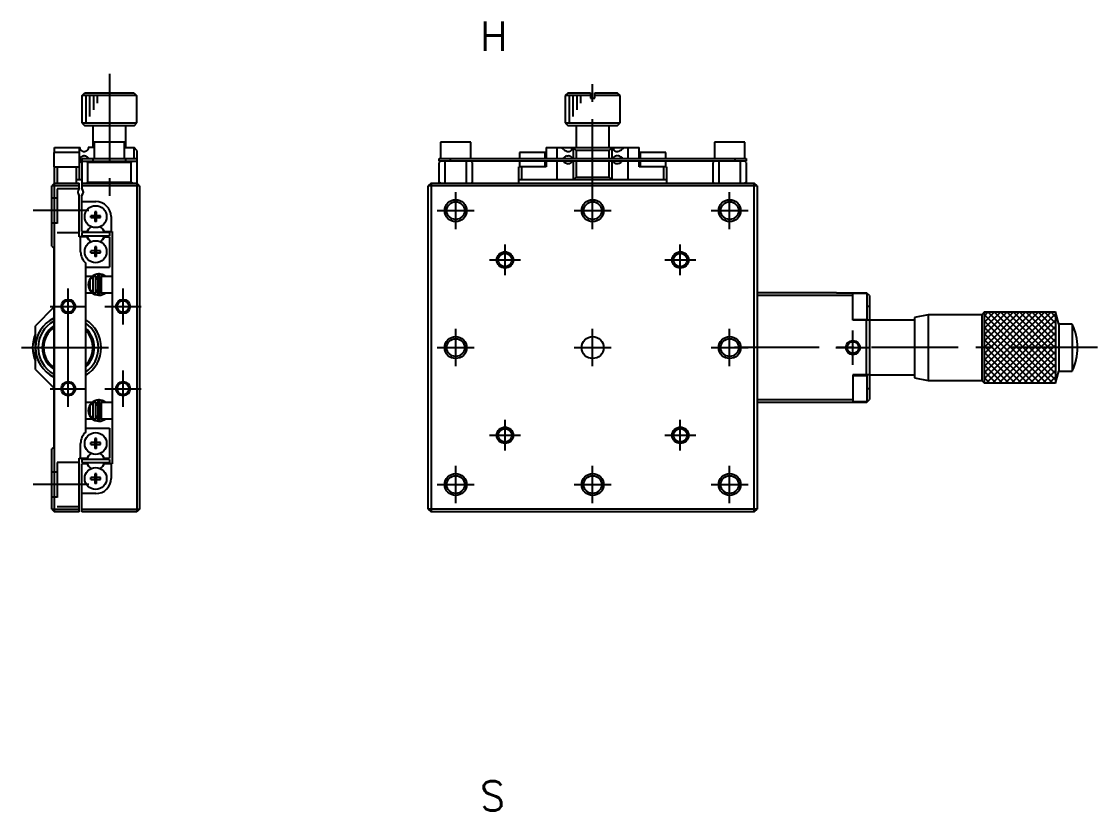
# Model space of a CAD drawing. Extents: x -2 to 452, y -8 to 300.
# Drawn here: x -2 to 194.3, y 156.2 to 300.2 of the extents above; entities that cross this region are included whole.
import ezdxf

# ---------------------------------------------------------------- set-up
doc = ezdxf.new("R2010")
doc.units = 0
doc.header["$LTSCALE"] = 0.5
doc.linetypes.add('CENTER', pattern=[50.8, 31.75, -6.35, 6.35, -6.35])
doc.linetypes.add('DASHED', pattern=[19.05, 12.7, -6.35])
for name, color, linetype in [('MSM_CENTER', 1, 'CENTER'), ('MSM_CONTINUOUS', 7, 'CONTINUOUS'), ('MSM_DASHED', 4, 'DASHED'), ('MSM_NARROW', 5, 'CONTINUOUS'), ('MSM_PART_NUMBER', 7, 'CONTINUOUS')]:
    doc.layers.add(name, color=color, linetype=linetype)
doc.styles.get("Standard").update_dxf_attribs({"font": 'txt.shx', "height": 3, "bigfont": 'bigfont.shx'})

msp = doc.modelspace()

# ---------------------------------------------------------------- linework, layer by layer
at = {"layer": 'MSM_CENTER'}
for p, q in [((102.21, 266.5), (102.21, 291.17)), ((14, 290.62), (14, 266.55)), ((77.21, 262.27), (77.21, 269.07)), ((102.21, 262.27), (102.21, 269.07)), ((127.21, 262.27), (127.21, 269.07)), ((10.23, 265.67), (0.1, 265.67)), ((73.81, 265.67), (80.61, 265.67)), ((98.81, 265.67), (105.61, 265.67)), ((123.81, 265.67), (130.61, 265.67)), ((86.21, 253.87), (86.21, 259.47)), ((118.21, 253.87), (118.21, 259.47)), ((83.41, 256.67), (89.01, 256.67)), ((115.41, 256.67), (121.01, 256.67)), ((6.5, 244.87), (6.5, 251.47)), ((16.5, 244.87), (16.5, 251.47)), ((3.2, 248.17), (9.8, 248.17)), ((6.5, 232.13), (6.5, 249.2)), ((13.2, 248.17), (19.8, 248.17)), ((77.21, 237.27), (77.21, 244.07)), ((102.21, 237.27), (102.21, 244.07)), ((127.21, 237.27), (127.21, 244.07)), ((149.71, 237.53), (149.71, 243.8)), ((-2.03, 240.67), (15.03, 240.67)), ((73.81, 240.67), (80.61, 240.67)), ((98.81, 240.67), (105.61, 240.67)), ((123.81, 240.67), (130.61, 240.67)), ((194.35, 240.67), (128.08, 240.67)), ((146.58, 240.67), (152.85, 240.67)), ((6.5, 229.87), (6.5, 236.47)), ((16.5, 229.87), (16.5, 236.47)), ((3.2, 233.17), (9.8, 233.17)), ((13.2, 233.17), (19.8, 233.17)), ((86.21, 221.87), (86.21, 227.47)), ((118.21, 221.87), (118.21, 227.47)), ((83.41, 224.67), (89.01, 224.67)), ((115.41, 224.67), (121.01, 224.67)), ((77.21, 212.27), (77.21, 219.07)), ((102.21, 212.27), (102.21, 219.07)), ((127.21, 212.27), (127.21, 219.07)), ((10.23, 215.67), (0.1, 215.67)), ((73.81, 215.67), (80.61, 215.67)), ((98.81, 215.67), (105.61, 215.67)), ((123.81, 215.67), (130.61, 215.67))]:
    msp.add_line(p, q, dxfattribs=at)
at = {"layer": 'MSM_CONTINUOUS'}
for p, q in [((9.02, 286.67), (9.52, 287.17)), ((9.52, 287.17), (18.48, 287.17)), ((18.48, 287.17), (18.98, 286.67)), ((97.71, 287.17), (97.21, 286.67)), ((97.71, 287.17), (101.81, 287.17)), ((101.81, 287.17), (101.81, 286.17)), ((102.61, 286.17), (102.61, 287.17)), ((102.61, 287.17), (106.71, 287.17)), ((107.21, 286.67), (106.71, 287.17)), ((9, 286.17), (9, 281.67)), ((9, 286.17), (9.02, 286.17)), ((9.02, 286.17), (9.02, 286.67)), ((18.98, 286.67), (9.02, 286.67)), ((18.98, 286.67), (18.98, 286.17)), ((18.98, 286.17), (19, 286.17)), ((19, 281.67), (19, 286.17)), ((97.21, 286.67), (97.21, 281.67)), ((101.81, 286.67), (97.21, 286.67)), ((101.81, 286.17), (102.61, 286.17)), ((107.21, 286.67), (102.61, 286.67)), ((107.21, 281.67), (107.21, 286.67)), ((9, 281.67), (19, 281.67)), ((9, 281.67), (9.5, 281.17)), ((18.5, 281.17), (9.5, 281.17)), ((11, 281.17), (11, 277.17)), ((17, 277.17), (17, 281.17)), ((18.5, 281.17), (19, 281.67)), ((97.21, 281.67), (107.21, 281.67)), ((97.21, 281.67), (97.71, 281.17)), ((106.71, 281.17), (97.71, 281.17)), ((99.21, 281.17), (99.21, 277.17)), ((105.21, 277.17), (105.21, 281.17)), ((106.71, 281.17), (107.21, 281.67)), ((4, 277.17), (8.65, 277.17)), ((4, 276.27), (4, 277.17)), ((8.5, 277.17), (8.5, 276.27)), ((8.65, 277.15), (8.65, 277.17)), ((8.65, 277.14), (8.65, 277.15)), ((8.65, 277.13), (8.65, 277.14)), ((8.65, 277.12), (8.65, 277.13)), ((8.65, 277.11), (8.65, 277.12)), ((8.65, 277.09), (8.65, 277.11)), ((8.66, 277.07), (8.65, 277.09)), ((8.66, 277.06), (8.66, 277.07)), ((8.66, 277.05), (8.66, 277.06)), ((8.66, 277.03), (8.66, 277.05)), ((8.66, 277.02), (8.66, 277.03)), ((8.67, 276.99), (8.66, 277.02)), ((8.68, 276.96), (8.67, 276.99)), ((8.69, 276.94), (8.68, 276.96)), ((8.69, 276.91), (8.69, 276.94)), ((8.7, 276.89), (8.69, 276.91)), ((10.11, 276.91), (10.1, 276.89)), ((10.12, 276.94), (10.11, 276.91)), ((10.13, 277), (10.12, 276.97)), ((10.12, 276.97), (10.12, 276.94)), ((10.14, 277.03), (10.13, 277)), ((10.15, 277.08), (10.14, 277.05)), ((10.14, 277.05), (10.14, 277.03)), ((11.25, 277.17), (10.15, 277.17)), ((10.15, 277.17), (10.15, 277.14)), ((10.15, 277.14), (10.15, 277.11)), ((10.15, 277.11), (10.15, 277.08)), ((16.75, 278.17), (11.25, 278.17)), ((11.25, 278.17), (11.25, 275.17)), ((16.75, 275.17), (16.75, 278.17)), ((16.75, 277.17), (18.5, 277.17)), ((18.5, 275.17), (18.5, 277.17)), ((19, 276.67), (18.5, 277.17)), ((79.96, 278.17), (74.46, 278.17)), ((74.46, 278.17), (74.46, 275.17)), ((79.96, 275.17), (79.96, 278.17)), ((93.71, 277.17), (93.71, 275.17)), ((93.71, 277.17), (110.71, 277.17)), ((95.71, 275.17), (95.71, 277.17)), ((96.66, 277.12), (96.65, 277.17)), ((96.71, 276.99), (96.66, 277.12)), ((96.82, 276.87), (96.71, 276.99)), ((98.37, 276.91), (98.36, 276.89)), ((98.38, 276.97), (98.37, 276.94)), ((98.37, 276.94), (98.37, 276.91)), ((98.39, 277.03), (98.38, 277)), ((98.38, 277), (98.38, 276.97)), ((98.39, 277.17), (98.39, 277.14)), ((98.39, 277.14), (98.39, 277.11)), ((98.39, 277.11), (98.39, 277.08)), ((98.39, 277.08), (98.39, 277.05)), ((98.39, 277.05), (98.39, 277.03)), ((98.71, 275.17), (98.71, 277.17)), ((99.21, 276.67), (98.71, 277.17)), ((105.71, 277.17), (105.21, 276.67)), ((105.71, 277.17), (105.71, 275.17)), ((106.03, 277.13), (106.03, 277.17)), ((106.04, 277.1), (106.03, 277.13)), ((106.04, 277.06), (106.04, 277.1)), ((106.04, 277.03), (106.04, 277.06)), ((106.04, 277), (106.04, 277.03)), ((106.05, 276.97), (106.04, 277)), ((106.05, 276.94), (106.05, 276.97)), ((106.06, 276.91), (106.05, 276.94)), ((106.06, 276.88), (106.06, 276.91)), ((107.74, 277.03), (107.64, 276.9)), ((107.78, 277.17), (107.74, 277.03)), ((108.71, 275.17), (108.71, 277.17)), ((110.71, 275.17), (110.71, 277.17)), ((129.96, 278.17), (124.46, 278.17)), ((124.46, 278.17), (124.46, 275.17)), ((129.96, 275.17), (129.96, 278.17)), ((8.55, 276.27), (3.85, 276.27)), ((3.85, 276.27), (3.85, 273.67)), ((8.55, 273.67), (8.55, 276.27)), ((8.65, 275.04), (8.66, 275.06)), ((8.65, 275.03), (8.65, 275.04)), ((8.65, 275.02), (8.65, 275.03)), ((8.65, 275.01), (8.65, 275.02)), ((8.65, 275), (8.65, 275.01)), ((8.65, 274.99), (8.65, 275)), ((8.65, 274.98), (8.65, 274.99)), ((8.65, 274.97), (8.65, 274.98)), ((8.65, 274.96), (8.65, 274.97)), ((8.65, 274.95), (8.65, 274.96)), ((8.65, 274.94), (8.65, 274.95)), ((8.65, 274.93), (8.65, 274.94)), ((8.66, 275.11), (8.67, 275.13)), ((8.66, 275.09), (8.66, 275.11)), ((8.66, 275.08), (8.66, 275.09)), ((8.66, 275.07), (8.66, 275.08)), ((8.66, 275.06), (8.66, 275.07)), ((8.67, 275.14), (8.68, 275.17)), ((8.67, 275.13), (8.67, 275.14)), ((8.68, 275.17), (8.69, 275.2)), ((8.69, 275.22), (8.7, 275.25)), ((8.69, 275.2), (8.69, 275.22)), ((8.71, 276.87), (8.7, 276.89)), ((8.7, 275.25), (8.71, 275.27)), ((8.73, 276.83), (8.71, 276.87)), ((8.71, 275.27), (8.72, 275.29)), ((8.72, 275.29), (8.75, 275.34)), ((8.75, 276.79), (8.73, 276.83)), ((8.78, 276.75), (8.75, 276.79)), ((8.75, 275.34), (8.78, 275.39)), ((8.81, 276.71), (8.78, 276.75)), ((8.78, 275.39), (8.81, 275.43)), ((8.84, 276.67), (8.81, 276.71)), ((8.81, 275.43), (8.85, 275.47)), ((8.88, 276.63), (8.84, 276.67)), ((8.85, 275.47), (8.88, 275.51)), ((8.91, 276.6), (8.88, 276.63)), ((8.88, 275.51), (8.92, 275.54)), ((8.95, 276.56), (8.91, 276.6)), ((8.92, 275.54), (8.97, 275.58)), ((8.99, 276.54), (8.95, 276.56)), ((8.97, 275.58), (9.02, 275.61)), ((9.04, 276.51), (8.99, 276.54)), ((9, 275.17), (9, 269.73)), ((9, 275.17), (19, 275.17)), ((9.02, 275.61), (9.07, 275.64)), ((9.08, 276.49), (9.04, 276.51)), ((9.07, 275.64), (9.11, 275.66)), ((9.13, 276.47), (9.08, 276.49)), ((9.11, 275.66), (9.15, 275.68)), ((9.18, 276.45), (9.13, 276.47)), ((9.15, 275.68), (9.2, 275.69)), ((9.24, 276.43), (9.18, 276.45)), ((9.2, 275.69), (9.25, 275.7)), ((9.28, 276.43), (9.24, 276.43)), ((9.25, 275.7), (9.29, 275.71)), ((9.32, 276.42), (9.28, 276.43)), ((9.29, 275.71), (9.34, 275.71)), ((9.36, 276.42), (9.32, 276.42)), ((9.34, 275.71), (9.39, 275.72)), ((9.41, 276.42), (9.36, 276.42)), ((9.39, 275.72), (9.44, 275.72)), ((9.45, 276.42), (9.41, 276.42)), ((9.44, 275.72), (9.49, 275.71)), ((9.5, 276.42), (9.45, 276.42)), ((9.49, 275.71), (9.54, 275.7)), ((9.55, 276.43), (9.5, 276.42)), ((9.54, 275.7), (9.58, 275.7)), ((9.58, 276.44), (9.55, 276.43)), ((9.61, 276.45), (9.58, 276.44)), ((9.58, 275.7), (9.62, 275.68)), ((9.65, 276.46), (9.61, 276.45)), ((9.62, 275.68), (9.66, 275.67)), ((9.68, 276.47), (9.65, 276.46)), ((9.66, 275.67), (9.69, 275.66)), ((9.72, 276.49), (9.68, 276.47)), ((9.69, 275.66), (9.72, 275.65)), ((9.75, 276.5), (9.72, 276.49)), ((9.72, 275.65), (9.75, 275.63)), ((9.78, 276.52), (9.75, 276.5)), ((9.75, 275.63), (9.78, 275.61)), ((9.81, 276.54), (9.78, 276.52)), ((9.78, 275.61), (9.81, 275.6)), ((9.84, 276.56), (9.81, 276.54)), ((9.81, 275.6), (9.83, 275.58)), ((9.83, 275.58), (9.85, 275.56)), ((9.87, 276.58), (9.84, 276.56)), ((9.85, 275.56), (9.88, 275.55)), ((9.9, 276.61), (9.87, 276.58)), ((9.88, 275.55), (9.9, 275.53)), ((9.92, 276.63), (9.9, 276.61)), ((9.9, 275.53), (9.92, 275.51)), ((9.95, 276.66), (9.92, 276.63)), ((9.92, 275.51), (9.94, 275.48)), ((9.94, 275.48), (9.96, 275.46)), ((9.97, 276.68), (9.95, 276.66)), ((9.96, 275.46), (9.98, 275.44)), ((10, 276.71), (9.97, 276.68)), ((9.98, 275.44), (10, 275.41)), ((10.02, 276.74), (10, 276.71)), ((10, 275.41), (10.02, 275.39)), ((10.03, 276.76), (10.02, 276.74)), ((10.02, 275.39), (10.04, 275.36)), ((10.05, 276.79), (10.03, 276.76)), ((10.04, 275.36), (10.06, 275.33)), ((10.06, 276.81), (10.05, 276.79)), ((10.07, 276.84), (10.06, 276.81)), ((10.06, 275.33), (10.07, 275.3)), ((10.09, 276.86), (10.07, 276.84)), ((10.07, 275.3), (10.09, 275.27)), ((10.1, 276.89), (10.09, 276.86)), ((10.09, 275.27), (10.1, 275.24)), ((10.1, 275.24), (10.11, 275.22)), ((10.11, 275.22), (10.12, 275.19)), ((10.12, 275.19), (10.12, 275.17)), ((11, 275.17), (11, 274.67)), ((17, 274.67), (17, 275.17)), ((19, 276.67), (19, 210.67)), ((74.21, 274.67), (74.21, 275.17)), ((74.21, 275.17), (130.21, 275.17)), ((76.21, 275.17), (76.21, 274.67)), ((93.56, 276.27), (88.86, 276.27)), ((88.86, 276.27), (88.86, 275.17)), ((93.56, 275.17), (93.56, 276.27)), ((96.73, 275.17), (96.83, 275.27)), ((96.97, 276.75), (96.82, 276.87)), ((97.53, 275.66), (97.69, 275.7)), ((97.86, 276.42), (97.68, 276.43)), ((97.69, 275.7), (97.84, 275.72)), ((97.84, 275.72), (97.86, 275.72)), ((97.91, 276.42), (97.86, 276.42)), ((97.86, 276.42), (97.86, 276.42)), ((97.86, 275.72), (97.89, 275.72)), ((97.89, 275.72), (97.94, 275.71)), ((97.95, 276.42), (97.91, 276.42)), ((97.94, 275.71), (97.98, 275.7)), ((97.99, 276.43), (97.95, 276.42)), ((97.98, 275.7), (98.02, 275.7)), ((98.02, 276.44), (97.99, 276.43)), ((98.05, 276.45), (98.02, 276.44)), ((98.02, 275.7), (98.05, 275.68)), ((98.07, 276.46), (98.05, 276.45)), ((98.05, 275.68), (98.08, 275.67)), ((98.1, 276.47), (98.07, 276.46)), ((98.08, 275.67), (98.1, 275.66)), ((98.12, 276.49), (98.1, 276.47)), ((98.1, 275.66), (98.13, 275.65)), ((98.15, 276.5), (98.12, 276.49)), ((98.13, 275.65), (98.15, 275.63)), ((98.17, 276.52), (98.15, 276.5)), ((98.15, 275.63), (98.17, 275.61)), ((98.19, 276.54), (98.17, 276.52)), ((98.17, 275.61), (98.19, 275.6)), ((98.21, 276.56), (98.19, 276.54)), ((98.19, 275.6), (98.2, 275.58)), ((98.2, 275.58), (98.22, 275.56)), ((98.23, 276.58), (98.21, 276.56)), ((98.22, 275.56), (98.24, 275.55)), ((98.25, 276.61), (98.23, 276.58)), ((98.24, 275.55), (98.25, 275.53)), ((98.27, 276.63), (98.25, 276.61)), ((98.25, 275.53), (98.26, 275.51)), ((98.26, 275.51), (98.28, 275.48)), ((98.28, 276.66), (98.27, 276.63)), ((98.3, 276.68), (98.28, 276.66)), ((98.28, 275.48), (98.29, 275.46)), ((98.29, 275.46), (98.3, 275.44)), ((98.31, 276.71), (98.3, 276.68)), ((98.3, 275.44), (98.31, 275.41)), ((98.32, 276.74), (98.31, 276.71)), ((98.31, 275.41), (98.32, 275.39)), ((98.33, 276.76), (98.32, 276.74)), ((98.32, 275.39), (98.33, 275.36)), ((98.34, 276.79), (98.33, 276.76)), ((98.33, 275.36), (98.34, 275.33)), ((98.35, 276.81), (98.34, 276.79)), ((98.34, 275.33), (98.35, 275.3)), ((98.36, 276.86), (98.35, 276.84)), ((98.35, 276.84), (98.35, 276.81)), ((98.35, 275.3), (98.36, 275.27)), ((98.36, 276.89), (98.36, 276.86)), ((98.36, 275.27), (98.37, 275.24)), ((98.37, 275.24), (98.37, 275.22)), ((98.37, 275.22), (98.37, 275.19)), ((98.37, 275.19), (98.38, 275.17)), ((99.21, 276.67), (99.21, 275.17)), ((105.21, 276.67), (99.21, 276.67)), ((105.21, 275.17), (105.21, 276.67)), ((106.05, 275.19), (106.06, 275.22)), ((106.05, 275.17), (106.05, 275.19)), ((106.07, 276.85), (106.06, 276.88)), ((106.06, 275.25), (106.07, 275.28)), ((106.06, 275.22), (106.06, 275.25)), ((106.08, 276.82), (106.07, 276.85)), ((106.07, 275.28), (106.08, 275.3)), ((106.09, 276.8), (106.08, 276.82)), ((106.08, 275.33), (106.09, 275.35)), ((106.08, 275.3), (106.08, 275.33)), ((106.1, 276.77), (106.09, 276.8)), ((106.09, 275.35), (106.1, 275.38)), ((106.11, 276.74), (106.1, 276.77)), ((106.1, 275.38), (106.11, 275.4)), ((106.12, 276.71), (106.11, 276.74)), ((106.11, 275.4), (106.12, 275.42)), ((106.13, 276.68), (106.12, 276.71)), ((106.12, 275.42), (106.13, 275.45)), ((106.15, 276.65), (106.13, 276.68)), ((106.13, 275.45), (106.14, 275.47)), ((106.14, 275.47), (106.16, 275.49)), ((106.16, 276.63), (106.15, 276.65)), ((106.18, 276.61), (106.16, 276.63)), ((106.16, 275.49), (106.17, 275.52)), ((106.17, 275.52), (106.19, 275.54)), ((106.19, 276.59), (106.18, 276.61)), ((106.21, 276.57), (106.19, 276.59)), ((106.19, 275.54), (106.21, 275.57)), ((106.23, 276.55), (106.21, 276.57)), ((106.21, 275.57), (106.23, 275.59)), ((106.24, 276.53), (106.23, 276.55)), ((106.23, 275.59), (106.25, 275.61)), ((106.26, 276.51), (106.24, 276.53)), ((106.25, 275.61), (106.27, 275.63)), ((106.29, 276.49), (106.26, 276.51)), ((106.27, 275.63), (106.29, 275.64)), ((106.32, 276.48), (106.29, 276.49)), ((106.29, 275.64), (106.32, 275.66)), ((106.34, 276.46), (106.32, 276.48)), ((106.32, 275.66), (106.34, 275.67)), ((106.38, 276.45), (106.34, 276.46)), ((106.34, 275.67), (106.37, 275.68)), ((106.37, 275.68), (106.4, 275.69)), ((106.42, 276.44), (106.38, 276.45)), ((106.4, 275.69), (106.43, 275.7)), ((106.45, 276.43), (106.42, 276.44)), ((106.43, 275.7), (106.47, 275.71)), ((106.49, 276.42), (106.45, 276.43)), ((106.47, 275.71), (106.51, 275.71)), ((106.53, 276.42), (106.49, 276.42)), ((106.51, 275.71), (106.55, 275.72)), ((106.57, 276.42), (106.53, 276.42)), ((106.55, 275.72), (106.57, 275.72)), ((106.67, 276.42), (106.57, 276.42)), ((106.57, 275.72), (106.73, 275.7)), ((106.81, 276.45), (106.67, 276.42)), ((107.44, 275.4), (107.59, 275.28)), ((107.59, 275.28), (107.69, 275.18)), ((107.69, 275.18), (107.7, 275.17)), ((115.56, 276.27), (110.86, 276.27)), ((110.86, 276.27), (110.86, 275.17)), ((115.56, 275.17), (115.56, 276.27)), ((128.21, 274.67), (128.21, 275.17)), ((130.21, 275.17), (130.21, 274.67)), ((3.85, 273.67), (8.55, 273.67)), ((4, 210.67), (4, 273.67)), ((4.5, 273.67), (4.5, 270.67)), ((8, 270.67), (8, 273.67)), ((8.5, 273.67), (8.5, 271.27)), ((8.65, 274.92), (8.65, 274.93)), ((8.65, 274.9), (8.65, 274.92)), ((8.65, 274.89), (8.65, 274.9)), ((8.66, 274.88), (8.65, 274.89)), ((8.66, 274.86), (8.66, 274.88)), ((8.66, 274.84), (8.66, 274.86)), ((8.66, 274.83), (8.66, 274.84)), ((8.67, 274.81), (8.66, 274.83)), ((8.67, 274.8), (8.67, 274.81)), ((8.67, 274.78), (8.67, 274.8)), ((8.68, 274.76), (8.67, 274.78)), ((8.69, 274.73), (8.68, 274.76)), ((8.7, 274.7), (8.69, 274.73)), ((8.71, 274.68), (8.7, 274.7)), ((8.72, 274.65), (8.71, 274.68)), ((8.74, 274.61), (8.72, 274.65)), ((8.77, 274.57), (8.74, 274.61)), ((8.79, 274.53), (8.77, 274.57)), ((8.82, 274.49), (8.79, 274.53)), ((8.86, 274.44), (8.82, 274.49)), ((8.91, 274.4), (8.86, 274.44)), ((8.95, 274.37), (8.91, 274.4)), ((9, 274.33), (8.95, 274.37)), ((9, 274.67), (19, 274.67)), ((10, 274.47), (9.8, 274.67)), ((18, 274.47), (10, 274.47)), ((10, 274.47), (10, 270.87)), ((18.2, 274.67), (18, 274.47)), ((18, 270.87), (18, 274.47)), ((74.41, 274.67), (74.21, 274.47)), ((130.21, 274.67), (74.21, 274.67)), ((74.21, 270.87), (74.21, 274.47)), ((75.21, 274.67), (75.21, 270.67)), ((79.21, 270.67), (79.21, 274.67)), ((80.21, 274.47), (80.01, 274.67)), ((80.21, 274.47), (80.21, 270.87)), ((93.71, 273.67), (88.71, 273.67)), ((88.71, 270.67), (88.71, 273.67)), ((88.86, 274.67), (88.86, 273.67)), ((89.21, 273.67), (89.21, 271.27)), ((93.56, 273.67), (93.56, 274.67)), ((93.71, 274.67), (93.71, 273.67)), ((95.71, 271.27), (95.71, 274.67)), ((97.86, 274.22), (97.69, 274.23)), ((97.89, 274.22), (97.86, 274.22)), ((97.92, 274.22), (97.89, 274.22)), ((97.96, 274.22), (97.92, 274.22)), ((97.99, 274.23), (97.96, 274.22)), ((98.02, 274.24), (97.99, 274.23)), ((98.05, 274.25), (98.02, 274.24)), ((98.08, 274.26), (98.05, 274.25)), ((98.1, 274.27), (98.08, 274.26)), ((98.13, 274.29), (98.1, 274.27)), ((98.15, 274.31), (98.13, 274.29)), ((98.18, 274.33), (98.15, 274.31)), ((98.2, 274.34), (98.18, 274.33)), ((98.22, 274.37), (98.2, 274.34)), ((98.24, 274.39), (98.22, 274.37)), ((98.25, 274.41), (98.24, 274.39)), ((98.27, 274.44), (98.25, 274.41)), ((98.29, 274.47), (98.27, 274.44)), ((98.3, 274.49), (98.29, 274.47)), ((98.31, 274.51), (98.3, 274.49)), ((98.32, 274.54), (98.31, 274.51)), ((98.33, 274.56), (98.32, 274.54)), ((98.34, 274.59), (98.33, 274.56)), ((98.35, 274.61), (98.34, 274.59)), ((98.36, 274.67), (98.35, 274.64)), ((98.35, 274.64), (98.35, 274.61)), ((98.71, 271.27), (98.71, 274.67)), ((99.21, 274.67), (99.21, 271.77)), ((105.21, 271.77), (105.21, 274.67)), ((105.71, 274.67), (105.71, 271.27)), ((106.07, 274.63), (106.07, 274.67)), ((106.08, 274.6), (106.07, 274.63)), ((106.09, 274.57), (106.08, 274.6)), ((106.1, 274.54), (106.09, 274.57)), ((106.12, 274.51), (106.1, 274.54)), ((106.13, 274.49), (106.12, 274.51)), ((106.14, 274.46), (106.13, 274.49)), ((106.16, 274.44), (106.14, 274.46)), ((106.17, 274.41), (106.16, 274.44)), ((106.19, 274.39), (106.17, 274.41)), ((106.2, 274.37), (106.19, 274.39)), ((106.22, 274.35), (106.2, 274.37)), ((106.24, 274.34), (106.22, 274.35)), ((106.26, 274.32), (106.24, 274.34)), ((106.28, 274.3), (106.26, 274.32)), ((106.31, 274.28), (106.28, 274.3)), ((106.34, 274.27), (106.31, 274.28)), ((106.36, 274.25), (106.34, 274.27)), ((106.39, 274.24), (106.36, 274.25)), ((106.42, 274.24), (106.39, 274.24)), ((106.45, 274.23), (106.42, 274.24)), ((106.49, 274.22), (106.45, 274.23)), ((106.53, 274.22), (106.49, 274.22)), ((106.57, 274.22), (106.53, 274.22)), ((106.61, 274.22), (106.57, 274.22)), ((106.57, 274.22), (106.57, 274.22)), ((106.75, 274.24), (106.61, 274.22)), ((106.94, 274.29), (106.75, 274.24)), ((107.6, 274.67), (107.49, 274.57)), ((108.71, 271.27), (108.71, 274.67)), ((110.71, 273.67), (110.71, 274.67)), ((115.71, 273.67), (110.71, 273.67)), ((110.86, 274.67), (110.86, 273.67)), ((115.21, 271.27), (115.21, 273.67)), ((115.56, 273.67), (115.56, 274.67)), ((115.71, 273.67), (115.71, 270.67)), ((124.41, 274.67), (124.21, 274.47)), ((124.21, 270.87), (124.21, 274.47)), ((125.21, 274.67), (125.21, 270.67)), ((129.21, 270.67), (129.21, 274.67)), ((130.21, 274.47), (130.01, 274.67)), ((130.21, 274.47), (130.21, 270.87)), ((9, 271.27), (8, 271.27)), ((115.71, 271.27), (88.71, 271.27)), ((98.71, 271.27), (99.21, 271.77)), ((99.21, 271.77), (105.21, 271.77)), ((105.21, 271.77), (105.71, 271.27)), ((4, 270.67), (3.5, 270.17)), ((8.5, 270.17), (3.5, 270.17)), ((3.5, 259.17), (3.5, 270.17)), ((4, 270.67), (8.5, 270.67)), ((8.5, 269.73), (8.5, 270.67)), ((9, 270.67), (19, 270.67)), ((19.5, 270.17), (9, 270.17)), ((9.8, 270.67), (10, 270.87)), ((10, 270.87), (18, 270.87)), ((18, 270.87), (18.2, 270.67)), ((19.5, 270.17), (19, 270.67)), ((19.5, 270.17), (19.5, 211.17)), ((72.71, 270.67), (72.21, 270.17)), ((72.21, 211.17), (72.21, 270.17)), ((132.21, 270.17), (72.21, 270.17)), ((72.71, 270.67), (72.71, 210.67)), ((72.71, 270.67), (131.71, 270.67)), ((74.21, 270.87), (74.41, 270.67)), ((80.01, 270.67), (80.21, 270.87)), ((124.21, 270.87), (124.41, 270.67)), ((130.01, 270.67), (130.21, 270.87)), ((132.21, 270.17), (131.71, 270.67)), ((131.71, 210.67), (131.71, 270.67)), ((132.21, 270.17), (132.21, 211.17)), ((8.5, 260.87), (8.5, 268.41)), ((9, 261.87), (9, 268.41)), ((9, 267.32), (11.55, 267.32)), ((11.32, 265.45), (11.32, 264.75)), ((11.68, 265.45), (11.32, 265.45)), ((11.68, 264.75), (11.68, 265.45)), ((11.32, 264.75), (10.61, 264.75)), ((10.61, 264.39), (10.61, 264.75)), ((10.61, 264.39), (11.32, 264.39)), ((11.33, 264.74), (11.32, 264.75)), ((11.33, 264.4), (11.32, 264.39)), ((11.32, 264.39), (11.32, 263.68)), ((11.68, 263.68), (11.32, 263.68)), ((11.33, 264.74), (11.33, 264.4)), ((11.67, 264.74), (11.33, 264.74)), ((11.33, 264.4), (11.67, 264.4)), ((11.67, 264.74), (11.68, 264.75)), ((11.67, 264.4), (11.67, 264.74)), ((11.67, 264.4), (11.68, 264.39)), ((12.39, 264.75), (11.68, 264.75)), ((11.68, 263.68), (11.68, 264.39)), ((11.68, 264.39), (12.39, 264.39)), ((12.39, 264.39), (12.39, 264.75)), ((14.3, 264.57), (14.3, 261.87)), ((9, 261.87), (9.95, 261.87)), ((14, 261.67), (9, 261.67)), ((9, 261.67), (9, 261.07)), ((9.95, 261.87), (10.1, 262.13)), ((12.9, 262.13), (13.05, 261.87)), ((13.05, 261.87), (14.5, 261.87)), ((14, 261.67), (14, 261.07)), ((14.5, 261.87), (14.5, 219.47)), ((9.95, 260.87), (8.5, 260.87)), ((8.75, 258.17), (8.75, 260.87)), ((9, 261.07), (14, 261.07)), ((10.1, 260.61), (9.95, 260.87)), ((13.05, 260.87), (12.9, 260.61)), ((13.05, 260.87), (14, 260.87)), ((14, 260.87), (14, 255.37)), ((3.5, 259.17), (3.85, 258.82)), ((3.85, 258.82), (3.85, 222.52)), ((11.32, 258.35), (10.61, 258.35)), ((10.61, 257.99), (10.61, 258.35)), ((10.61, 257.99), (11.32, 257.99)), ((11.32, 259.05), (11.32, 258.35)), ((11.68, 259.05), (11.32, 259.05)), ((11.33, 258.34), (11.32, 258.35)), ((11.33, 258), (11.32, 257.99)), ((11.32, 257.99), (11.32, 257.28)), ((11.68, 257.28), (11.32, 257.28)), ((11.33, 258.34), (11.33, 258)), ((11.67, 258.34), (11.33, 258.34)), ((11.33, 258), (11.67, 258)), ((11.67, 258.34), (11.68, 258.35)), ((11.67, 258), (11.67, 258.34)), ((11.67, 258), (11.68, 257.99)), ((11.68, 258.35), (11.68, 259.05)), ((12.39, 258.35), (11.68, 258.35)), ((11.68, 257.28), (11.68, 257.99)), ((11.68, 257.99), (12.39, 257.99)), ((12.39, 257.99), (12.39, 258.35)), ((9.7, 225.25), (9.7, 256.09)), ((9.7, 255.37), (14, 255.37)), ((10.86, 253.67), (9.7, 253.67)), ((10.5, 253.09), (11, 253.62)), ((10.86, 253.67), (10.86, 253.67)), ((10.86, 253.67), (10.86, 253.67)), ((11, 253.67), (11, 250.67)), ((11.5, 253.67), (11, 253.67)), ((11.5, 253.6), (11.9, 253.71)), ((11.5, 250.67), (11.5, 253.67)), ((11.69, 253.67), (11.69, 253.67)), ((11.69, 253.67), (11.69, 253.67)), ((11.7, 253.67), (11.69, 253.67)), ((11.7, 253.17), (11.7, 253.67)), ((11.9, 253.92), (11.9, 250.42)), ((12.59, 254.01), (12.13, 254.11)), ((12.3, 253.94), (12.29, 253.94)), ((12.29, 250.42), (12.29, 253.92)), ((12.29, 253.32), (12.31, 253.4)), ((12.33, 253.96), (12.3, 253.94)), ((12.31, 253.4), (12.5, 253.6)), ((12.36, 253.97), (12.33, 253.96)), ((12.4, 253.98), (12.36, 253.97)), ((12.43, 253.99), (12.4, 253.98)), ((12.46, 254), (12.43, 253.99)), ((12.5, 254), (12.46, 254)), ((12.53, 254.01), (12.5, 254)), ((12.5, 253.67), (12.5, 250.67)), ((14.5, 253.67), (12.5, 253.67)), ((12.57, 254.01), (12.53, 254.01)), ((12.6, 254.01), (12.57, 254.01)), ((12.63, 254.01), (12.6, 254.01)), ((12.67, 254.01), (12.63, 254.01)), ((12.7, 254), (12.67, 254.01)), ((12.74, 254), (12.7, 254)), ((12.77, 253.99), (12.74, 254)), ((12.8, 253.98), (12.77, 253.99)), ((12.87, 253.95), (12.78, 253.67)), ((12.83, 253.97), (12.8, 253.98)), ((12.87, 253.95), (12.83, 253.97)), ((13.34, 253.67), (12.87, 253.95)), ((10.5, 251.25), (10.5, 253.09)), ((11.9, 253.17), (11.5, 253.17)), ((12.5, 253.17), (12.29, 253.17)), ((9.7, 250.67), (10.86, 250.67)), ((11, 250.72), (10.5, 251.25)), ((11, 250.67), (11.5, 250.67)), ((11.5, 251.17), (11.9, 251.17)), ((11.9, 250.62), (11.5, 250.73)), ((11.69, 250.67), (11.7, 250.67)), ((11.69, 250.67), (11.69, 250.67)), ((11.69, 250.67), (11.69, 250.67)), ((11.69, 250.67), (11.69, 250.67)), ((11.69, 250.67), (11.69, 250.67)), ((11.7, 250.67), (11.7, 251.17)), ((12.29, 251.17), (12.5, 251.17)), ((12.5, 250.73), (12.3, 250.98)), ((12.5, 250.66), (12.29, 250.62)), ((12.51, 250.67), (12.5, 250.66)), ((12.5, 250.67), (14.5, 250.67)), ((146.71, 250.67), (132.21, 250.67)), ((149.71, 250.17), (132.21, 250.17)), ((146.71, 250.67), (152.21, 250.67)), ((149.71, 245.67), (149.71, 250.67)), ((152.31, 250.52), (149.71, 250.52)), ((152.71, 250.17), (152.21, 250.67)), ((152.31, 245.82), (152.31, 250.52)), ((152.71, 250.17), (152.71, 231.17)), ((3.85, 248.02), (0.5, 244.67)), ((152.71, 248.17), (152.31, 248.17)), ((149.71, 245.82), (152.31, 245.82)), ((152.71, 245.67), (149.71, 245.67)), ((152.21, 235.67), (152.21, 245.67)), ((160.96, 245.67), (152.71, 245.67)), ((163.46, 246.67), (160.96, 246.17)), ((160.96, 246.17), (160.96, 235.17)), ((163.46, 246.67), (163.46, 234.67)), ((173.21, 246.67), (163.46, 246.67)), ((173.71, 247.17), (173.21, 246.67)), ((173.21, 246.67), (173.21, 234.67)), ((173.71, 234.17), (173.71, 247.17)), ((173.71, 247.17), (186.71, 247.17)), ((187.3, 244.97), (186.71, 247.17)), ((186.71, 247.17), (186.71, 234.17)), ((0.5, 236.67), (0.5, 244.67)), ((187.3, 244.97), (187.3, 236.37)), ((189.71, 244.97), (187.3, 244.97)), ((189.71, 244.97), (189.71, 236.37)), ((0.5, 236.67), (3.85, 233.32)), ((152.71, 235.67), (149.71, 235.67)), ((149.71, 235.67), (149.71, 230.67)), ((152.71, 235.67), (160.96, 235.67)), ((186.71, 234.17), (187.3, 236.37)), ((187.3, 236.37), (189.71, 236.37)), ((152.31, 235.52), (149.71, 235.52)), ((152.31, 230.82), (152.31, 235.52)), ((160.96, 235.17), (163.46, 234.67)), ((163.46, 234.67), (173.21, 234.67)), ((173.21, 234.67), (173.71, 234.17)), ((186.71, 234.17), (173.71, 234.17)), ((152.71, 233.17), (152.31, 233.17)), ((10.86, 230.67), (9.7, 230.67)), ((10.5, 230.09), (11, 230.62)), ((10.5, 228.25), (10.5, 230.09)), ((10.86, 230.67), (10.86, 230.67)), ((10.86, 230.67), (10.86, 230.67)), ((11, 230.67), (11, 227.67)), ((11.5, 230.67), (11, 230.67)), ((11.5, 230.6), (11.9, 230.71)), ((11.5, 227.67), (11.5, 230.67)), ((11.9, 230.17), (11.5, 230.17)), ((11.69, 230.67), (11.69, 230.67)), ((11.69, 230.67), (11.69, 230.67)), ((11.7, 230.67), (11.69, 230.67)), ((11.7, 230.17), (11.7, 230.67)), ((11.9, 230.92), (11.9, 227.42)), ((12.59, 231.01), (12.13, 231.11)), ((12.3, 230.94), (12.29, 230.94)), ((12.29, 227.42), (12.29, 230.92)), ((12.29, 230.32), (12.31, 230.4)), ((12.5, 230.17), (12.29, 230.17)), ((12.33, 230.96), (12.3, 230.94)), ((12.31, 230.4), (12.5, 230.6)), ((12.36, 230.97), (12.33, 230.96)), ((12.4, 230.98), (12.36, 230.97)), ((12.43, 230.99), (12.4, 230.98)), ((12.46, 231), (12.43, 230.99)), ((12.5, 231), (12.46, 231)), ((12.53, 231.01), (12.5, 231)), ((12.5, 230.67), (12.5, 227.67)), ((14.5, 230.67), (12.5, 230.67)), ((12.57, 231.01), (12.53, 231.01)), ((12.6, 231.01), (12.57, 231.01)), ((12.63, 231.01), (12.6, 231.01)), ((12.67, 231.01), (12.63, 231.01)), ((12.7, 231), (12.67, 231.01)), ((12.74, 231), (12.7, 231)), ((12.77, 230.99), (12.74, 231)), ((12.8, 230.98), (12.77, 230.99)), ((12.87, 230.95), (12.78, 230.67)), ((12.83, 230.97), (12.8, 230.98)), ((12.87, 230.95), (12.83, 230.97)), ((13.34, 230.67), (12.87, 230.95)), ((132.21, 231.17), (149.71, 231.17)), ((152.21, 230.67), (132.21, 230.67)), ((149.71, 230.82), (152.31, 230.82)), ((152.21, 230.67), (152.71, 231.17)), ((11, 227.72), (10.5, 228.25)), ((11.5, 228.17), (11.9, 228.17)), ((11.7, 227.67), (11.7, 228.17)), ((12.29, 228.17), (12.5, 228.17)), ((12.5, 227.73), (12.3, 227.98)), ((9.7, 227.67), (10.86, 227.67)), ((9.7, 225.97), (14, 225.97)), ((11, 227.67), (11.5, 227.67)), ((11.9, 227.62), (11.5, 227.73)), ((11.69, 227.67), (11.7, 227.67)), ((11.69, 227.67), (11.69, 227.67)), ((11.69, 227.67), (11.69, 227.67)), ((11.69, 227.67), (11.69, 227.67)), ((11.69, 227.67), (11.69, 227.67)), ((12.5, 227.66), (12.29, 227.62)), ((12.51, 227.67), (12.5, 227.66)), ((12.5, 227.67), (14.5, 227.67)), ((14, 225.97), (14, 220.47)), ((11.32, 224.05), (11.32, 223.35)), ((11.68, 224.05), (11.32, 224.05)), ((11.68, 223.35), (11.68, 224.05)), ((3.85, 222.52), (3.5, 222.17)), ((3.5, 211.17), (3.5, 222.17)), ((8.75, 220.47), (8.75, 223.17)), ((11.32, 223.35), (10.61, 223.35)), ((10.61, 222.99), (10.61, 223.35)), ((10.61, 222.99), (11.32, 222.99)), ((11.33, 223.34), (11.32, 223.35)), ((11.33, 223), (11.32, 222.99)), ((11.32, 222.99), (11.32, 222.28)), ((11.68, 222.28), (11.32, 222.28)), ((11.33, 223.34), (11.33, 223)), ((11.67, 223.34), (11.33, 223.34)), ((11.33, 223), (11.67, 223)), ((11.67, 223.34), (11.68, 223.35)), ((11.67, 223), (11.67, 223.34)), ((11.67, 223), (11.68, 222.99)), ((12.39, 223.35), (11.68, 223.35)), ((11.68, 222.28), (11.68, 222.99)), ((11.68, 222.99), (12.39, 222.99)), ((12.39, 222.99), (12.39, 223.35)), ((8.5, 220.47), (9.95, 220.47)), ((8.5, 210.67), (8.5, 220.47)), ((14, 220.27), (9, 220.27)), ((9, 220.27), (9, 219.67)), ((10.1, 220.73), (9.95, 220.47)), ((13.05, 220.47), (12.9, 220.73)), ((13.05, 220.47), (14, 220.47)), ((14, 220.27), (14, 219.67)), ((9, 219.67), (14, 219.67)), ((9, 210.67), (9, 219.47)), ((9.95, 219.47), (9, 219.47)), ((9.95, 219.47), (10.1, 219.21)), ((12.9, 219.21), (13.05, 219.47)), ((14.5, 219.47), (13.05, 219.47)), ((14.3, 219.47), (14.3, 216.77)), ((11.32, 216.95), (10.61, 216.95)), ((10.61, 216.59), (10.61, 216.95)), ((10.61, 216.59), (11.32, 216.59)), ((11.32, 217.65), (11.32, 216.95)), ((11.68, 217.65), (11.32, 217.65)), ((11.33, 216.94), (11.32, 216.95)), ((11.33, 216.6), (11.32, 216.59)), ((11.32, 216.59), (11.32, 215.88)), ((11.33, 216.94), (11.33, 216.6)), ((11.67, 216.94), (11.33, 216.94)), ((11.33, 216.6), (11.67, 216.6)), ((11.67, 216.94), (11.68, 216.95)), ((11.67, 216.6), (11.67, 216.94)), ((11.67, 216.6), (11.68, 216.59)), ((11.68, 216.95), (11.68, 217.65)), ((12.39, 216.95), (11.68, 216.95)), ((11.68, 215.88), (11.68, 216.59)), ((11.68, 216.59), (12.39, 216.59)), ((12.39, 216.59), (12.39, 216.95)), ((11.68, 215.88), (11.32, 215.88)), ((11.55, 214.02), (9, 214.02)), ((3.5, 211.17), (8.5, 211.17)), ((3.5, 211.17), (4, 210.67)), ((8.5, 210.67), (4, 210.67)), ((9, 211.17), (19.5, 211.17)), ((19, 210.67), (9, 210.67)), ((19.5, 211.17), (19, 210.67)), ((72.21, 211.17), (72.71, 210.67)), ((132.21, 211.17), (72.21, 211.17)), ((131.71, 210.67), (72.71, 210.67)), ((131.71, 210.67), (132.21, 211.17))]:
    msp.add_line(p, q, dxfattribs=at)
for centre, radius in [((77.21, 265.67), 1.62), ((102.21, 265.67), 1.62), ((127.21, 265.67), 1.62), ((11.5, 264.57), 2), ((11.5, 258.17), 2), ((86.21, 256.67), 1.23), ((118.21, 256.67), 1.23), ((6.5, 248.17), 1.06), ((16.5, 248.17), 1.06), ((77.21, 240.67), 1.62), ((102.21, 240.67), 2), ((127.21, 240.67), 1.62), ((149.71, 240.67), 1.06), ((6.5, 233.17), 1.06), ((16.5, 233.17), 1.06), ((86.21, 224.67), 1.23), ((118.21, 224.67), 1.23), ((11.5, 223.17), 2), ((11.5, 216.77), 2), ((77.21, 215.67), 1.62), ((102.21, 215.67), 1.62), ((127.21, 215.67), 1.62)]:
    msp.add_circle(centre, radius, dxfattribs=at)
for centre, radius, start, end in [((106.29, 278.4), 2.02, 284.9922, 312.1474), ((98.15, 273.7), 2.05, 107.7374, 130.2687), ((98.13, 278.41), 2.02, 235.0019, 257.2293), ((106.31, 273.76), 1.99, 55.5331, 77.8906), ((98.14, 276.22), 2.03, 229.6568, 257.1226), ((106.2, 276.38), 2.22, 289.4011, 305.4791), ((9.25, 269.07), 1, 138.5904, 221.4096), ((8.25, 269.07), 1, 318.5904, 41.4096), ((11.55, 264.57), 2.75, 0, 90), ((11.5, 261.37), 1.59, 120.4332, 169.1069), ((11.61, 261.25), 1.75, 121.8815, 150), ((11.5, 261.37), 1.59, 10.8931, 59.5668), ((11.39, 261.25), 1.75, 30, 58.1185), ((11.5, 261.37), 1.59, 190.893, 239.5667), ((11.61, 261.48), 1.75, 210, 238.1185), ((11.5, 261.37), 1.59, 300.4333, 349.107), ((11.39, 261.48), 1.75, 301.8815, 330), ((11.5, 258.17), 2.75, 180, 229.1148), ((12.1, 252.17), 1.94, 90.6685, 269.2598), ((12.1, 253.92), 0.195, 0, 180), ((12.1, 250.42), 0.195, 180, 0), ((12.1, 252.17), 1.95, 270.7712, 309.4295), ((6.5, 240.67), 6, 116.2103, 243.7897), ((6.5, 240.67), 5.5, 118.8042, 241.1958), ((6.5, 240.67), 6, 302.231, 57.769), ((6.5, 240.67), 4.75, 123.9103, 236.0897), ((6.5, 240.67), 4.5, 126.0782, 233.9218), ((6.5, 240.67), 5.5, 305.5785, 54.4215), ((6.5, 240.67), 4.75, 312.3521, 47.6479), ((6.5, 240.67), 4.5, 315.3254, 44.6746), ((180.97, 240.67), 9.75, 333.8162, 26.1838), ((6.5, 240.67), 6.5, 157.3802, 202.6198), ((12.1, 229.17), 1.94, 90.6685, 269.2598), ((12.1, 230.92), 0.195, 0, 180), ((12.1, 227.42), 0.195, 180, 0), ((12.1, 229.17), 1.95, 270.7712, 309.4295), ((11.5, 223.17), 2.75, 130.8852, 180), ((11.5, 219.97), 1.59, 120.4332, 169.1069), ((11.61, 219.85), 1.75, 121.8815, 150), ((11.5, 219.97), 1.59, 10.8931, 59.5668), ((11.39, 219.85), 1.75, 30, 58.1185), ((11.5, 219.97), 1.59, 190.893, 239.5667), ((11.61, 220.08), 1.75, 210, 238.1185), ((11.5, 219.97), 1.59, 300.4333, 349.107), ((11.39, 220.08), 1.75, 301.8815, 330), ((11.55, 216.77), 2.75, 270, 0)]:
    msp.add_arc(centre, radius, start, end, dxfattribs=at)
at = {"layer": 'MSM_DASHED'}
for p, q in [((8.45, 269.67), (4.5, 269.67)), ((4.5, 269.67), (4.5, 261.67)), ((4.5, 267.92), (3.5, 267.92)), ((3.5, 263.42), (4.5, 263.42)), ((4.5, 261.67), (8.5, 261.67)), ((4.5, 219.67), (4.5, 211.67)), ((8.5, 219.67), (4.5, 219.67)), ((4.5, 217.92), (3.5, 217.92)), ((3.5, 213.42), (4.5, 213.42)), ((4.5, 211.67), (8.5, 211.67))]:
    msp.add_line(p, q, dxfattribs=at)
at = {"layer": 'MSM_NARROW'}
for p, q in [((9.7, 286.67), (9.7, 281.67)), ((10.4, 286.67), (10.4, 282.88)), ((11.1, 286.67), (11.1, 284.09)), ((11.8, 286.67), (11.8, 285.3)), ((97.91, 286.67), (97.91, 281.67)), ((98.61, 286.67), (98.61, 282.88)), ((99.31, 286.67), (99.31, 284.09)), ((100.01, 286.67), (100.01, 285.3)), ((173.71, 246.49), (174.39, 247.17)), ((173.71, 245.34), (175.54, 247.17)), ((173.71, 244.19), (176.69, 247.17)), ((173.71, 243.04), (177.84, 247.17)), ((173.71, 241.89), (178.99, 247.17)), ((173.71, 240.74), (180.14, 247.17)), ((173.71, 239.59), (181.29, 247.17)), ((173.71, 238.45), (182.43, 247.17)), ((173.71, 237.3), (183.58, 247.17)), ((173.71, 236.15), (184.73, 247.17)), ((173.71, 235), (185.88, 247.17)), ((186.2, 234.17), (173.71, 246.66)), ((185.05, 234.17), (173.71, 245.51)), ((174.03, 234.17), (186.71, 246.85)), ((186.71, 234.8), (174.35, 247.17)), ((175.18, 234.17), (186.71, 245.7)), ((186.71, 235.95), (175.5, 247.17)), ((186.71, 237.1), (176.65, 247.17)), ((186.71, 238.25), (177.8, 247.17)), ((186.71, 239.4), (178.95, 247.17)), ((186.71, 240.55), (180.1, 247.17)), ((186.71, 241.7), (181.25, 247.17)), ((186.71, 242.85), (182.39, 247.17)), ((186.71, 244), (183.54, 247.17)), ((186.71, 245.15), (184.69, 247.17)), ((186.71, 246.3), (185.84, 247.17)), ((183.9, 234.17), (173.71, 244.36)), ((176.33, 234.17), (186.71, 244.55)), ((182.76, 234.17), (173.71, 243.21)), ((181.61, 234.17), (173.71, 242.06)), ((177.48, 234.17), (186.71, 243.4)), ((178.63, 234.17), (186.71, 242.25)), ((180.46, 234.17), (173.71, 240.91)), ((179.31, 234.17), (173.71, 239.76)), ((179.78, 234.17), (186.71, 241.1)), ((180.93, 234.17), (186.71, 239.95)), ((178.16, 234.17), (173.71, 238.61)), ((182.07, 234.17), (186.71, 238.81)), ((183.22, 234.17), (186.71, 237.66)), ((177.01, 234.17), (173.71, 237.46)), ((175.86, 234.17), (173.71, 236.31)), ((184.37, 234.17), (186.71, 236.51)), ((174.71, 234.17), (173.71, 235.17)), ((185.52, 234.17), (186.71, 235.36)), ((186.67, 234.17), (186.71, 234.21))]:
    msp.add_line(p, q, dxfattribs=at)
for centre, radius in [((77.21, 265.67), 2), ((102.21, 265.67), 2), ((127.21, 265.67), 2), ((86.21, 256.67), 1.5), ((118.21, 256.67), 1.5), ((6.5, 248.17), 1.3), ((16.5, 248.17), 1.3), ((77.21, 240.67), 2), ((127.21, 240.67), 2), ((149.71, 240.67), 1.3), ((6.5, 233.17), 1.3), ((16.5, 233.17), 1.3), ((86.21, 224.67), 1.5), ((118.21, 224.67), 1.5), ((77.21, 215.67), 2), ((102.21, 215.67), 2), ((127.21, 215.67), 2)]:
    msp.add_circle(centre, radius, dxfattribs=at)

# ---------------------------------------------------------------- texts
at = {"layer": 'MSM_PART_NUMBER'}
for s, p in [('H', (81.65, 294.86)), ('S', (81.65, 156.18))]:
    msp.add_text(s, height=5.33, dxfattribs=at).set_placement(p)

doc.saveas('drawing.dxf')
